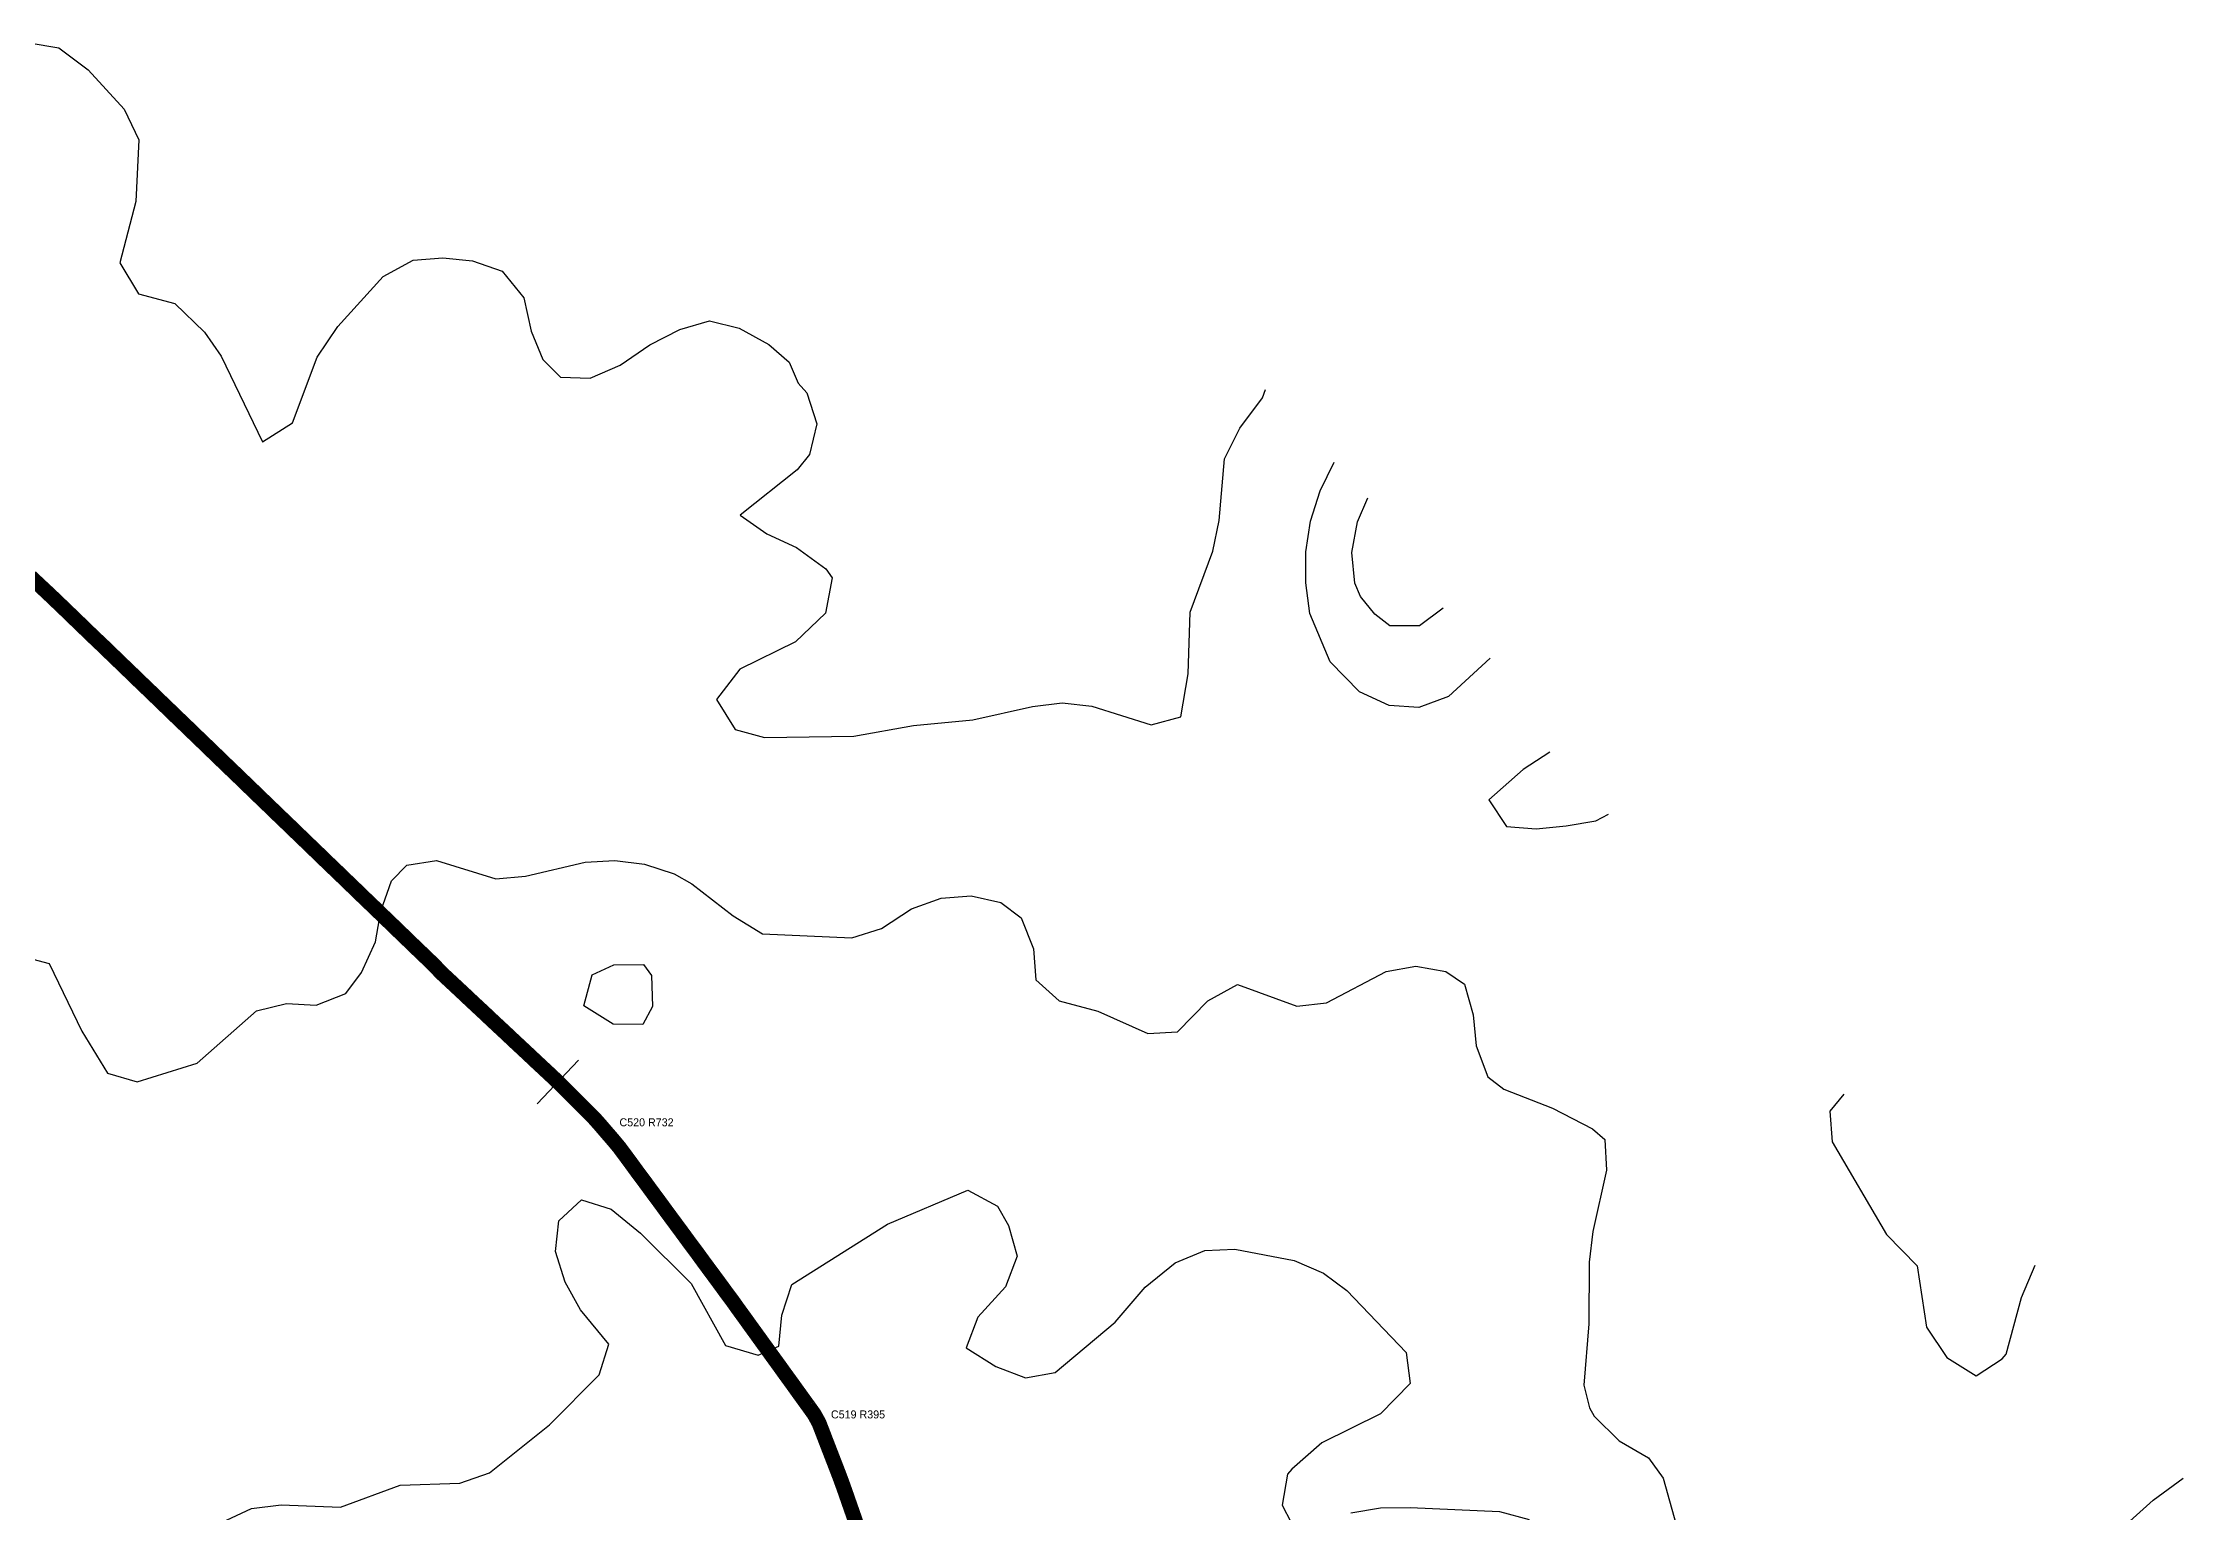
# Model space of a CAD drawing. Header units: metres. Extents: x 697254 to 930473, y 8023396 to 8227001.
# Drawn here: x 730290 to 732430, y 8208866 to 8210336 of the extents above; entities that cross this region are included whole.
import ezdxf

# ---------------------------------------------------------------- set-up
doc = ezdxf.new("R2010")
doc.units = ezdxf.units.M
for name, color, linetype in [('ALIGNMENT_FITTED', 4, 'Continuous'), ('CENTRELINE', 7, 'Continuous'), ('CHAINAGE', 7, 'Continuous'), ('CONTOUR_10M', 33, 'Continuous'), ('CONTOUR_INDEX_50M', 34, 'Continuous'), ('CURVE_LABELS', 4, 'Continuous'), ('GRADE_0-4', 3, 'Continuous'), ('GRADE_4-6', 2, 'Continuous'), ('GRADE_6-8', 30, 'Continuous')]:
    doc.layers.add(name, color=color, linetype=linetype)

msp = doc.modelspace()

# ---------------------------------------------------------------- linework, layer by layer
at = {"layer": 'ALIGNMENT_FITTED'}
for p, q in [((730811.3, 8209287.9), (730289.6, 8209790.1)), ((731033.2, 8209003.3), (730894.4, 8209192.9)), ((731090.7, 8208890.4), (731087.9, 8208898.7))]:
    msp.add_line(p, q, dxfattribs=at)
for centre, radius, start, end in [((729818.1, 8209300.3), 679.8, 46.0951, 84.8388), ((730303.5, 8208760.4), 732.2, 36.2038, 46.0951), ((730714.5, 8208770), 394.9, 19.0157, 36.2038), ((734630, 8210110.2), 3743.5, -160.9843, -158.7475)]:
    msp.add_arc(centre, radius, start, end, dxfattribs=at)
at = {"layer": 'CENTRELINE'}
msp.add_polyline3d([(731100.6, 8208861.8, 577), (731097.3, 8208871.2, 576.4), (731094, 8208880.7, 575.8), (731090.7, 8208890.1, 575.1), (731087.3, 8208899.5, 574.5), (731083.7, 8208908.9, 573.9), (731080.1, 8208918.2, 573.5), (731076.5, 8208927.5, 573.1), (731072.9, 8208936.8, 572.6), (731069.3, 8208946.2, 572.1), (731065.7, 8208955.5, 571.7), (731060.9, 8208964.2, 571.3), (731055.1, 8208972.3, 570.9), (731049.2, 8208980.4, 570.8), (731043.4, 8208988.5, 570.5), (731037.5, 8208996.7, 570.3), (731031.6, 8209004.8, 570.1), (731025.8, 8209012.9, 569.9), (731019.9, 8209021, 569.5), (731014.1, 8209029.1, 569.1), (731008.2, 8209037.2, 568.6), (731002.4, 8209045.3, 568.4), (730996.5, 8209053.4, 568.3), (730990.7, 8209061.5, 568.3), (730984.8, 8209069.6, 568.4), (730979, 8209077.8, 568.3), (730973, 8209085.8, 568.2), (730967.1, 8209093.9, 568.3), (730961.2, 8209101.9, 569), (730955.2, 8209110, 569.4), (730949.3, 8209118, 569.3), (730943.4, 8209126.1, 569), (730937.4, 8209134.1, 568.9), (730931.5, 8209142.2, 568.8), (730925.6, 8209150.2, 568.6), (730919.6, 8209158.3, 568.4), (730913.7, 8209166.3, 568.6), (730907.8, 8209174.4, 568.7), (730901.8, 8209182.5, 568.8), (730895.9, 8209190.5, 568.8), (730890, 8209198.6, 569), (730884, 8209206.6, 569.1), (730878.1, 8209214.7, 569.1), (730872.2, 8209222.7, 568.9), (730866.2, 8209230.8, 568.6), (730859.8, 8209238.5, 568.1), (730853.3, 8209246, 567.7), (730846.8, 8209253.6, 567.4), (730840.1, 8209261.1, 567), (730833, 8209268.1, 566.4), (730825.9, 8209275.2, 565.9), (730818.9, 8209282.2, 565.5), (730811.8, 8209289.3, 565.3), (730804.7, 8209296.4, 565.1), (730797.4, 8209303.3, 564.8), (730790.1, 8209310.1, 564.5), (730782.8, 8209316.9, 564.4), (730775.5, 8209323.8, 564.3), (730768.2, 8209330.6, 564.1), (730760.9, 8209337.4, 564), (730753.6, 8209344.3, 564.1), (730746.3, 8209351.1, 564.2), (730739, 8209357.9, 563.9), (730731.7, 8209364.8, 563.8), (730724.4, 8209371.6, 563.6), (730717.1, 8209378.4, 563.3), (730709.8, 8209385.3, 562.9), (730702.5, 8209392.1, 562.7), (730695.2, 8209398.9, 562.4), (730687.9, 8209405.7, 562), (730681, 8209413, 561.6), (730673.8, 8209420, 561.2), (730666.6, 8209426.9, 560.8), (730659.4, 8209433.8, 560.4), (730652.2, 8209440.8, 560.2), (730645, 8209447.7, 560.2), (730637.8, 8209454.7, 560), (730630.6, 8209461.6, 559.7), (730623.4, 8209468.6, 559.2), (730616.2, 8209475.5, 559.3), (730609, 8209482.4, 559.1), (730601.8, 8209489.4, 558.7), (730594.6, 8209496.3, 558.2), (730587.4, 8209503.3, 557.6), (730580.2, 8209510.2, 557.1), (730573, 8209517.1, 556.6), (730565.8, 8209524.1, 556.2), (730558.6, 8209531, 555.9), (730551.4, 8209538, 555.9), (730544.2, 8209544.9, 555.7), (730537, 8209551.9, 555.5), (730529.8, 8209558.8, 555.3), (730522.6, 8209565.7, 555.1), (730515.4, 8209572.7, 554.9), (730508.2, 8209579.6, 554.7), (730501, 8209586.6, 554.5), (730493.8, 8209593.5, 554.4), (730486.6, 8209600.5, 554.3), (730479.4, 8209607.4, 554.2), (730472.2, 8209614.3, 554.1), (730465, 8209621.3, 554.2), (730457.8, 8209628.2, 554.5), (730450.6, 8209635.2, 554.9), (730443.4, 8209642.1, 555.1), (730436.2, 8209649.1, 555), (730429, 8209656, 554.6), (730421.8, 8209662.9, 554.2), (730414.6, 8209669.9, 553.9), (730407.4, 8209676.8, 553.9), (730400.2, 8209683.8, 553.9), (730393, 8209690.7, 553.9), (730385.8, 8209697.6, 554.2), (730378.6, 8209704.6, 554.9), (730371.4, 8209711.5, 555.5), (730364.2, 8209718.5, 556), (730357, 8209725.4, 555.6), (730349.8, 8209732.4, 554.7), (730342.5, 8209739.3, 554), (730335.3, 8209746.2, 553.5), (730328.1, 8209753.2, 553.4), (730320.9, 8209760.1, 553.4), (730313.7, 8209767.1, 553.4), (730306.5, 8209774, 553.3), (730299.3, 8209780.9, 553.1), (730292, 8209787.8, 553.1), (730284.7, 8209794.6, 553.1)], dxfattribs=at)
at = {"layer": 'CHAINAGE'}
msp.add_line((730825.4, 8209318.1), (730784, 8209274.6), dxfattribs=at)
at = {"layer": 'CONTOUR_10M'}
for points, elevation in [([(731736.9, 8209720.3), (731695.3, 8209681.8), (731665.4, 8209670.8), (731635.8, 8209672.9), (731606.2, 8209686.6), (731576.8, 8209716.4), (731556.6, 8209764.8), (731552.4, 8209795.6), (731552.6, 8209826.4), (731557.1, 8209857.1), (731566.8, 8209887.7), (731581, 8209916.1)], 560), ([(731689.8, 8209770.1), (731666.3, 8209752.4), (731636.6, 8209752.7), (731621.7, 8209764.1), (731607.2, 8209781.8), (731601.4, 8209795.1), (731598.7, 8209825.9), (731604.3, 8209856.6), (731614.5, 8209880.7)], 570), ([(730236.7, 8209430.4), (730295.9, 8209415), (730328.7, 8209347.2), (730354.2, 8209305.1), (730383.8, 8209296.5), (730443.8, 8209315.3), (730503.4, 8209367.7), (730533.2, 8209374.9), (730562.9, 8209373.3), (730592.7, 8209385), (730608.1, 8209405.8), (730622.2, 8209436.4), (730627.5, 8209467.1), (730638.4, 8209497.7), (730653.5, 8209513.2), (730683.3, 8209518), (730742.5, 8209499.5), (730772.3, 8209502.1), (730831.8, 8209516.1), (730861.6, 8209517.8), (730891.2, 8209514.3), (730920.8, 8209504.6), (730938.7, 8209494.6), (730979.8, 8209462.5), (731009.4, 8209444.6), (731098.5, 8209440.4), (731128.3, 8209449.9), (731158.2, 8209469.6), (731188, 8209480.3), (731217.8, 8209482.5), (731247.4, 8209476), (731267.9, 8209460.4), (731280.3, 8209429.5), (731282.7, 8209398.7), (731305.8, 8209377.6), (731344.7, 8209367.3), (731394.6, 8209345), (731424.3, 8209346.7), (731454.4, 8209377.4), (731484.2, 8209394), (731543.4, 8209372.3), (731573.2, 8209375.7), (731633, 8209407), (731662.7, 8209412.3), (731692.4, 8209406.8), (731711.1, 8209394.2), (731720, 8209363.4), (731722.9, 8209332.6), (731734.7, 8209301.7), (731750.6, 8209289.3), (731799.1, 8209270.3), (731839.3, 8209249.6), (731851.4, 8209239), (731853.2, 8209208.2), (731839.4, 8209146.9), (731835.8, 8209116.1), (731835.5, 8209054.7), (731830.5, 8208993.2), (731836.3, 8208970.6), (731840.8, 8208962.3), (731865.7, 8208937.5), (731895.2, 8208920.5), (731909.9, 8208900.1), (731927.3, 8208838.4)], 560), ([(730838.9, 8209403.4), (730860.5, 8209413.7), (730890.2, 8209413.8), (730898.3, 8209402.8), (730899.3, 8209372), (730889.6, 8209354), (730859.8, 8209354.3), (730830.5, 8209372.7), (730838.9, 8209403.4)], 570), ([(730468.3, 8208856), (730498.2, 8208869.9), (730527.9, 8208873.5), (730587.3, 8208871.1), (730647, 8208893.2), (730706.5, 8208895.1), (730736.3, 8208905.7), (730796.2, 8208953.7), (730846, 8209003.6), (730855.5, 8209034.2), (730827.1, 8209068.6), (730811.8, 8209096.2), (730802.2, 8209127), (730805.6, 8209157.7), (730828.3, 8209178.7), (730857.9, 8209169.4), (730887.4, 8209145.1), (730937.8, 8209094.9), (730972.1, 8209033), (731004.9, 8209023.3), (731025.6, 8209032.4), (731028.5, 8209063.2), (731038.5, 8209093.8), (731134.3, 8209154.3), (731214.7, 8209188.1), (731244.2, 8209172.1), (731255.1, 8209153), (731263.8, 8209122.2), (731252.3, 8209091.5), (731224.6, 8209061.1), (731212.9, 8209030.5), (731242.5, 8209011.8), (731272.1, 8209000.7), (731301.9, 8209006), (731361.8, 8209056.4), (731391.9, 8209091.1), (731421.9, 8209115.5), (731451.7, 8209128), (731481.5, 8209129.2), (731540.8, 8209117.9), (731570.3, 8209105.1), (731593.7, 8209088), (731652.9, 8209025.8), (731656.8, 8208995), (731627.1, 8208964.6), (731568.6, 8208935.6), (731538.6, 8208909.4), (731534.2, 8208904.1), (731529, 8208873.4), (731538, 8208855.9)], 570), ([(732369.9, 8208851.2), (732399.9, 8208878.4), (732429.9, 8208900.1)], 560), ([(731597.5, 8208865.5), (731627.3, 8208870.5), (731657, 8208871), (731746.1, 8208866.9), (731775.7, 8208859)], 570)]:
    msp.add_lwpolyline(points, dxfattribs=dict(at, elevation=elevation))
at = {"layer": 'CONTOUR_INDEX_50M', "elevation": 550}
for points in [[(730275.9, 8210335.5), (730305.5, 8210330.4), (730335, 8210308.5), (730371, 8210269.3), (730385.7, 8210238.4), (730382.5, 8210176.9), (730366.5, 8210115.6), (730385.2, 8210084.6), (730421.7, 8210074.9), (730451.1, 8210046.1), (730467.8, 8210022.3), (730509.4, 8209936.5), (730539.3, 8209955.6), (730563.9, 8210021.2), (730584.6, 8210051.8), (730630, 8210101.8), (730659.9, 8210118.1), (730689.6, 8210120.6), (730719.3, 8210117.4), (730748.9, 8210107.2), (730770.7, 8210080.6), (730778, 8210047.3), (730789.5, 8210018.9), (730807.2, 8210001.3), (730836.9, 8210000.1), (730866.8, 8210013.3), (730896.7, 8210033.6), (730926.6, 8210048.9), (730956.4, 8210057.6), (730986, 8210050.2), (731015.6, 8210033.7), (731035.8, 8210016.3), (731044.9, 8209995.1), (731053.5, 8209985.4), (731063.6, 8209954.5), (731056.2, 8209923.8), (731044, 8209908.6), (730986.8, 8209863.1), (731013.6, 8209844.5), (731043.1, 8209830.9), (731072.6, 8209809.7), (731078.8, 8209800.6), (731072.2, 8209765.2), (731042.1, 8209736.7), (730986.5, 8209709.3), (730963.2, 8209678.8), (730981.8, 8209648.9), (731011.4, 8209640.8), (731100.6, 8209642.3), (731160.1, 8209652.9), (731219.6, 8209658.7), (731279.2, 8209672), (731308.9, 8209675.6), (731338.6, 8209672.3), (731397.8, 8209653.7), (731427.6, 8209661.5), (731434.9, 8209704.6), (731436.9, 8209766.1), (731459.7, 8209827.3), (731465.9, 8209858), (731471.3, 8209919.5), (731486.4, 8209950.1), (731509.3, 8209980.6), (731512.1, 8209988.9)], [(731796.6, 8209626.1), (731769.7, 8209608.8), (731735.6, 8209578.4), (731753.3, 8209551.9), (731783, 8209549.4), (731812.8, 8209552.7), (731842.5, 8209557.5), (731855.2, 8209564.2)], [(732090.5, 8209284.3), (732076.6, 8209267.3), (732078.9, 8209236.6), (732133.3, 8209143.8), (732164, 8209112.7), (732173.3, 8209051.1), (732193.4, 8209020.8), (732223, 8209002.7), (732248.9, 8209019.5), (732252.9, 8209024.3), (732268.1, 8209080.8), (732282, 8209113.1)]]:
    msp.add_lwpolyline(points, dxfattribs=at)
at = {"layer": 'GRADE_0-4', "const_width": 15}
msp.add_lwpolyline([(731055.1, 8208972.3), (731049.2, 8208980.4), (731043.4, 8208988.5), (731037.5, 8208996.7), (731031.6, 8209004.8), (731025.8, 8209012.9), (731019.9, 8209021), (731014.1, 8209029.1), (731008.2, 8209037.2), (731002.4, 8209045.3), (730996.5, 8209053.4), (730990.7, 8209061.5), (730984.8, 8209069.6), (730979, 8209077.8), (730973, 8209085.8), (730967.1, 8209093.9), (730961.2, 8209101.9), (730955.2, 8209110), (730949.3, 8209118), (730943.4, 8209126.1), (730937.4, 8209134.1), (730931.5, 8209142.2), (730925.6, 8209150.2), (730919.6, 8209158.3), (730913.7, 8209166.3), (730907.8, 8209174.4), (730901.8, 8209182.5), (730895.9, 8209190.5), (730890, 8209198.6), (730884, 8209206.6), (730878.1, 8209214.7), (730872.2, 8209222.7), (730866.2, 8209230.8), (730859.8, 8209238.5), (730853.3, 8209246), (730846.8, 8209253.6), (730840.1, 8209261.1), (730833, 8209268.1), (730825.9, 8209275.2), (730818.9, 8209282.2), (730811.8, 8209289.3), (730804.7, 8209296.4), (730797.4, 8209303.3), (730790.1, 8209310.1), (730782.8, 8209316.9), (730775.5, 8209323.8), (730768.2, 8209330.6), (730760.9, 8209337.4), (730753.6, 8209344.3), (730746.3, 8209351.1), (730739, 8209357.9), (730731.7, 8209364.8), (730724.4, 8209371.6), (730717.1, 8209378.4), (730709.8, 8209385.3), (730702.5, 8209392.1), (730695.2, 8209398.9), (730687.9, 8209405.7), (730681, 8209413), (730673.8, 8209420), (730666.6, 8209426.9), (730659.4, 8209433.8), (730652.2, 8209440.8), (730645, 8209447.7), (730637.8, 8209454.7), (730630.6, 8209461.6), (730623.4, 8209468.6), (730616.2, 8209475.5), (730609, 8209482.4), (730601.8, 8209489.4), (730594.6, 8209496.3), (730587.4, 8209503.3), (730580.2, 8209510.2), (730573, 8209517.1), (730565.8, 8209524.1), (730558.6, 8209531), (730551.4, 8209538), (730544.2, 8209544.9), (730537, 8209551.9), (730529.8, 8209558.8), (730522.6, 8209565.7), (730515.4, 8209572.7), (730508.2, 8209579.6), (730501, 8209586.6), (730493.8, 8209593.5), (730486.6, 8209600.5), (730479.4, 8209607.4), (730472.2, 8209614.3), (730465, 8209621.3), (730457.8, 8209628.2), (730450.6, 8209635.2), (730443.4, 8209642.1), (730436.2, 8209649.1), (730429, 8209656), (730421.8, 8209662.9), (730414.6, 8209669.9), (730407.4, 8209676.8), (730400.2, 8209683.8), (730393, 8209690.7), (730385.8, 8209697.6), (730378.6, 8209704.6), (730371.4, 8209711.5), (730364.2, 8209718.5), (730357, 8209725.4), (730349.8, 8209732.4), (730342.5, 8209739.3), (730335.3, 8209746.2), (730328.1, 8209753.2), (730320.9, 8209760.1), (730313.7, 8209767.1), (730306.5, 8209774), (730299.3, 8209780.9), (730292, 8209787.8), (730284.7, 8209794.6), (730277.4, 8209801.5)], dxfattribs=at)
at = {"layer": 'GRADE_4-6', "const_width": 15}
msp.add_lwpolyline([(731094, 8208880.7), (731090.7, 8208890.1), (731087.3, 8208899.5), (731083.7, 8208908.9), (731080.1, 8208918.2), (731076.5, 8208927.5), (731072.9, 8208936.8), (731069.3, 8208946.2), (731065.7, 8208955.5), (731060.9, 8208964.2), (731055.1, 8208972.3)], dxfattribs=at)
at = {"layer": 'GRADE_6-8', "const_width": 15}
msp.add_lwpolyline([(731120.1, 8208805), (731116.9, 8208814.5), (731113.6, 8208823.9), (731110.4, 8208833.4), (731107.1, 8208842.9), (731103.9, 8208852.3), (731100.6, 8208861.8), (731097.3, 8208871.2), (731094, 8208880.7)], dxfattribs=at)

# ---------------------------------------------------------------- texts
at = {"layer": 'CURVE_LABELS'}
for s, p in [('C520 R732', (730866.2, 8209252.1)), ('C519 R395', (731077.7, 8208960))]:
    msp.add_text(s, height=8, dxfattribs=at).set_placement(p)

doc.saveas('drawing.dxf')
